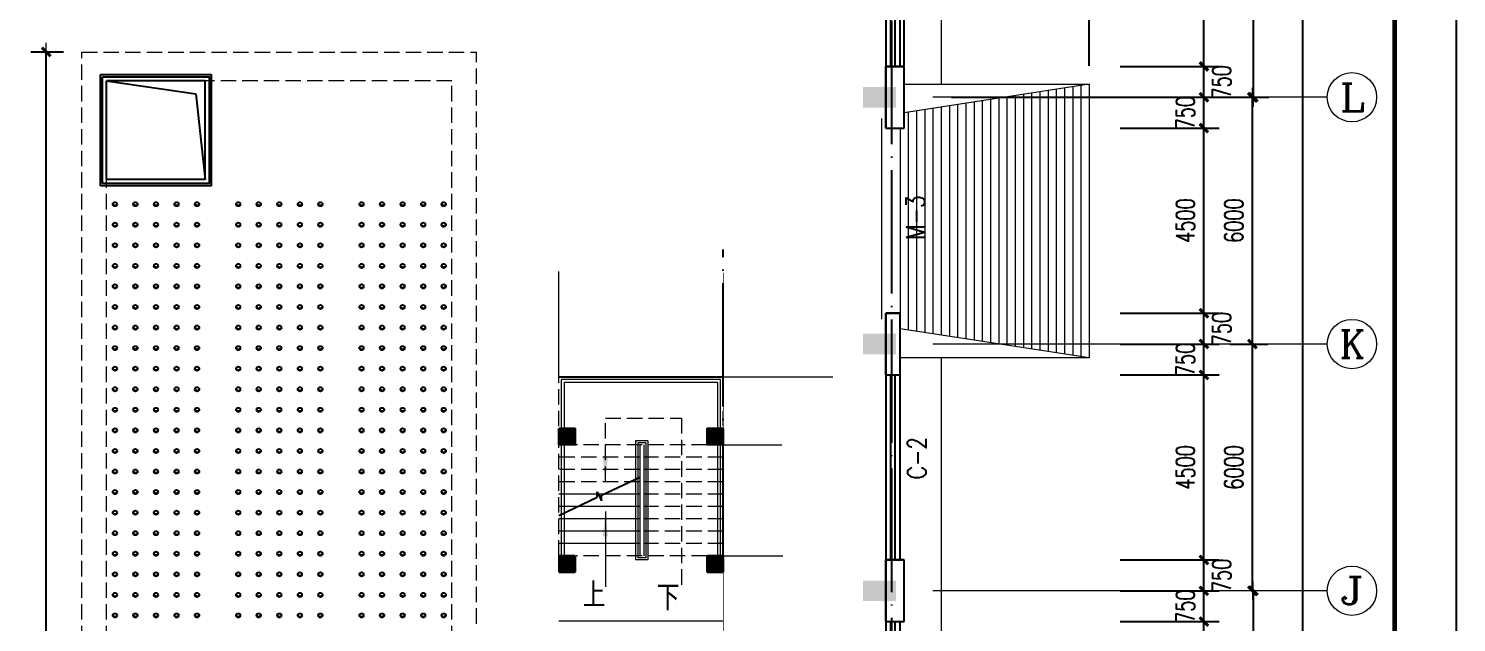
# Model space of a CAD drawing. Extents: x -220435 to 246757, y -381552 to -223577.
# Drawn here: x -117141 to -82407, y -301170 to -286730 of the extents above; entities that cross this region are included whole.
import ezdxf
from ezdxf.enums import TextEntityAlignment as Align

# ---------------------------------------------------------------- set-up
doc = ezdxf.new("R2010")
doc.units = 0
doc.header["$LTSCALE"] = 1500
doc.header["$MEASUREMENT"] = 0
for name, pattern in [('3', [10, 3, -2, 3, -2]), ('DASH', [0.35, 0.25, -0.1]), ('DOTE', [2.42, 2, -0.2, 0.02, -0.2])]:
    doc.linetypes.add(name, pattern=pattern)
doc.layers.get('0').update_dxf_attribs({"linetype": 'CONTINUOUS'})
doc.layers.get('DEFPOINTS').update_dxf_attribs({"linetype": 'CONTINUOUS'})
for name, color, linetype in [('AXIS', 7, 'CONTINUOUS'), ('AXIS_TEXT', 7, 'CONTINUOUS'), ('COLUMN', 7, 'CONTINUOUS'), ('DOTE', 7, 'DOTE'), ('JELIBTLTC', 7, 'CONTINUOUS'), ('PUB_WALL', 7, 'CONTINUOUS'), ('STAIR', 7, 'CONTINUOUS'), ('WALL', 7, 'CONTINUOUS'), ('尺寸层', 7, 'CONTINUOUS'), ('梁__虚线', 7, '3'), ('细线层', 7, 'CONTINUOUS')]:
    doc.layers.add(name, color=color, linetype=linetype)
doc.layers.add('PUB_DIM', color=7, linetype='CONTINUOUS', lineweight=0)
doc.layers.add('WINDOW', color=7, linetype='CONTINUOUS', lineweight=0)
doc.styles.add('COMPLEX', font='COMPLEX')
doc.styles.add('DIM_FONT', font='TXT.shx', dxfattribs={"width": 0.7})
doc.styles.add('JELIBTLZX1', font='arial.ttf', dxfattribs={"width": 0.65})
doc.styles.add('SIMPLEX', font='SIMPLEX.SHX')
doc.dimstyles.new('DIMA150', dxfattribs={"dimscale": 1.5, "dimtxt": 300, "dimasz": 1, "dimexe": 250, "dimexo": 300, "dimgap": 150, "dimtad": 1, "dimdec": 0, "dimzin": 0, "dimdsep": 46, "dimtxsty": 'DIM_FONT', "dimblk": '_DIMX', "dimcen": 0.09, "dimse1": 1, "dimclrt": 7, "dimadec": 0, "dimazin": 0, "dimtfac": 1, "dimtdec": 0, "dimtix": 1, "dimtmove": 2, "dimatfit": 3, "dimldrblk": '_DIMX', "dimfxl": 1, "dimtolj": 1, "dimtzin": 0, "dimarcsym": 0})
doc.dimstyles.new('DIMN150', dxfattribs={"dimscale": 1.5, "dimtxt": 300, "dimasz": 1, "dimexe": 250, "dimexo": 300, "dimgap": 150, "dimtad": 1, "dimdec": 0, "dimzin": 0, "dimdsep": 46, "dimtxsty": 'DIM_FONT', "dimblk": '_DIMX', "dimcen": 0.09, "dimclrt": 7, "dimadec": 0, "dimazin": 0, "dimtfac": 1, "dimtdec": 0, "dimtix": 1, "dimtmove": 2, "dimatfit": 3, "dimldrblk": '_DIMX', "dimfxl": 1, "dimtolj": 1, "dimtzin": 0, "dimarcsym": 0})

# ---------------------------------------------------------------- blocks, each defined once
blk = doc.blocks.new('_DIMX')
blk.add_line((-150, 0), (150, 0))
at = {"const_width": 50}
blk.add_lwpolyline([(-70, -70), (70, 70)], dxfattribs=at)
blk = doc.blocks.new('*D41')
at = {"layer": 'DEFPOINTS', "color": 0, "lineweight": 20}
for p in [(-116710, -287300), (-115841, -287300), (-115841, -319800)]:
    blk.add_point(p, dxfattribs=at)
at = {"layer": 'PUB_DIM', "color": 0, "lineweight": -2}
for p, q in [((-116291, -287300), (-117085, -287300)), ((-116710, -319799), (-116710, -287302)), ((-116291, -319800), (-117085, -319800))]:
    blk.add_line(p, q, dxfattribs=at)
at = {"layer": 'PUB_DIM', "color": 0, "lineweight": -2, "xscale": 1.5, "yscale": 1.5, "zscale": 1.5}
for p, rotation in [((-116710, -287300), 90), ((-116710, -319800), 270)]:
    blk.add_blockref('_DIMX', p, dxfattribs=dict(at, rotation=rotation))
at = {"layer": 'PUB_DIM', "color": 7, "insert": (-117160, -303550), "char_height": 450, "attachment_point": 5, "rotation": 90, "style": 'DIM_FONT'}
blk.add_mtext('\\A1;32500', dxfattribs=at)
blk = doc.blocks.new('_FZH')
blk.add_solid([(-0.5, -0.5), (0.5, -0.5), (-0.5, 0.5), (0.5, 0.5)])
blk = doc.blocks.new('*D215')
at = {"layer": 'DEFPOINTS', "color": 0, "lineweight": 20}
for p in [(-95141, -300400), (-95141, -306400), (-87348, -306400)]:
    blk.add_point(p, dxfattribs=at)
at = {"layer": 'PUB_DIM', "color": 0, "lineweight": -2}
for p, q in [((-87348, -300402), (-87348, -306399)), ((-94691, -306400), (-86973, -306400))]:
    blk.add_line(p, q, dxfattribs=at)
at = {"layer": 'PUB_DIM', "color": 0, "lineweight": -2, "xscale": 1.5, "yscale": 1.5, "zscale": 1.5}
for p, rotation in [((-87348, -300400), 90), ((-87348, -306400), 270)]:
    blk.add_blockref('_DIMX', p, dxfattribs=dict(at, rotation=rotation))
at = {"layer": 'PUB_DIM', "color": 7, "insert": (-87798, -303400), "char_height": 450, "attachment_point": 5, "rotation": 90, "style": 'DIM_FONT'}
blk.add_mtext('\\A1;6000', dxfattribs=at)
blk = doc.blocks.new('*D217')
at = {"layer": 'DEFPOINTS', "color": 0, "lineweight": 20}
for p in [(-95141, -264400), (-95141, -342990), (-86148, -342990)]:
    blk.add_point(p, dxfattribs=at)
at = {"layer": 'PUB_DIM', "color": 0, "lineweight": -2}
for p, q in [((-86148, -264402), (-86148, -342989)), ((-94691, -342990), (-85773, -342990))]:
    blk.add_line(p, q, dxfattribs=at)
at = {"layer": 'PUB_DIM', "color": 0, "lineweight": -2, "xscale": 1.5, "yscale": 1.5, "zscale": 1.5}
for p, rotation in [((-86148, -264400), 90), ((-86148, -342990), 270)]:
    blk.add_blockref('_DIMX', p, dxfattribs=dict(at, rotation=rotation))
at = {"layer": 'PUB_DIM', "color": 7, "insert": (-86598, -303695), "char_height": 450, "attachment_point": 5, "rotation": 90, "style": 'DIM_FONT'}
blk.add_mtext('\\A1;78590', dxfattribs=at)
blk = doc.blocks.new('*D256')
at = {"layer": 'DEFPOINTS', "color": 0, "lineweight": 20}
for p in [(-91034, -287650), (-88550, -287650), (-91034, -288400)]:
    blk.add_point(p, dxfattribs=at)
at = {"layer": 'PUB_DIM', "color": 0, "lineweight": -2}
for p, q in [((-90584, -287650), (-88175, -287650)), ((-88550, -288399), (-88550, -287652))]:
    blk.add_line(p, q, dxfattribs=at)
at = {"layer": 'PUB_DIM', "color": 0, "lineweight": -2, "xscale": 1.5, "yscale": 1.5, "zscale": 1.5}
for p, rotation in [((-88550, -287650), 90), ((-88550, -288400), 270)]:
    blk.add_blockref('_DIMX', p, dxfattribs=dict(at, rotation=rotation))
at = {"layer": 'PUB_DIM', "color": 7, "insert": (-88118, -288025), "char_height": 450, "attachment_point": 5, "rotation": 90, "style": 'DIM_FONT'}
blk.add_mtext('\\A1;750', dxfattribs=at)
blk = doc.blocks.new('_AXISO')
blk.add_circle((0, 0), 0.5)
at = {"layer": 'AXIS_TEXT', "style": 'COMPLEX', "width": 1.041667}
blk.add_attdef('A', text='', height=0.56, dxfattribs=at).set_placement((-0.25, -0.28), (0.25, -0.28), align=Align.FIT)
blk = doc.blocks.new('*D257')
at = {"layer": 'DEFPOINTS', "color": 0, "lineweight": 20}
for p in [(-95141, -282400), (-95141, -288400), (-87348, -288400)]:
    blk.add_point(p, dxfattribs=at)
at = {"layer": 'PUB_DIM', "color": 0, "lineweight": -2}
for p, q in [((-87348, -282402), (-87348, -288399)), ((-94691, -288400), (-86973, -288400))]:
    blk.add_line(p, q, dxfattribs=at)
at = {"layer": 'PUB_DIM', "color": 0, "lineweight": -2, "xscale": 1.5, "yscale": 1.5, "zscale": 1.5}
for p, rotation in [((-87348, -282400), 90), ((-87348, -288400), 270)]:
    blk.add_blockref('_DIMX', p, dxfattribs=dict(at, rotation=rotation))
at = {"layer": 'PUB_DIM', "color": 7, "insert": (-87798, -285400), "char_height": 450, "attachment_point": 5, "rotation": 90, "style": 'DIM_FONT'}
blk.add_mtext('\\A1;6000', dxfattribs=at)
blk = doc.blocks.new('_ARROW')
blk.add_solid([(0, 0), (-1, 0.1), (-1, -0.1)])
blk = doc.blocks.new('*D258')
at = {"layer": 'DEFPOINTS', "color": 0, "lineweight": 20}
for p in [(-91034, -295150), (-88550, -295150), (-91034, -299650)]:
    blk.add_point(p, dxfattribs=at)
at = {"layer": 'PUB_DIM', "color": 0, "lineweight": -2}
for p, q in [((-90584, -295150), (-88175, -295150)), ((-88550, -299649), (-88550, -295152))]:
    blk.add_line(p, q, dxfattribs=at)
at = {"layer": 'PUB_DIM', "color": 0, "lineweight": -2, "xscale": 1.5, "yscale": 1.5, "zscale": 1.5}
for p, rotation in [((-88550, -295150), 90), ((-88550, -299650), 270)]:
    blk.add_blockref('_DIMX', p, dxfattribs=dict(at, rotation=rotation))
at = {"layer": 'PUB_DIM', "color": 7, "insert": (-89000, -297400), "char_height": 450, "attachment_point": 5, "rotation": 90, "style": 'DIM_FONT'}
blk.add_mtext('\\A1;4500', dxfattribs=at)
blk = doc.blocks.new('*D259')
at = {"layer": 'DEFPOINTS', "color": 0, "lineweight": 20}
for p in [(-88371, -294400), (-87371, -294400), (-88371, -300400)]:
    blk.add_point(p, dxfattribs=at)
at = {"layer": 'PUB_DIM', "color": 0, "lineweight": -2}
for p, q in [((-87921, -294400), (-86996, -294400)), ((-87371, -300399), (-87371, -294402))]:
    blk.add_line(p, q, dxfattribs=at)
at = {"layer": 'PUB_DIM', "color": 0, "lineweight": -2, "xscale": 1.5, "yscale": 1.5, "zscale": 1.5}
for p, rotation in [((-87371, -294400), 90), ((-87371, -300400), 270)]:
    blk.add_blockref('_DIMX', p, dxfattribs=dict(at, rotation=rotation))
at = {"layer": 'PUB_DIM', "color": 7, "insert": (-87821, -297400), "char_height": 450, "attachment_point": 5, "rotation": 90, "style": 'DIM_FONT'}
blk.add_mtext('\\A1;6000', dxfattribs=at)
blk = doc.blocks.new('*D260')
at = {"layer": 'DEFPOINTS', "color": 0, "lineweight": 20}
for p in [(-91034, -299650), (-88550, -299650), (-91034, -300400)]:
    blk.add_point(p, dxfattribs=at)
at = {"layer": 'PUB_DIM', "color": 0, "lineweight": -2}
for p, q in [((-90584, -299650), (-88175, -299650)), ((-88550, -300399), (-88550, -299652))]:
    blk.add_line(p, q, dxfattribs=at)
at = {"layer": 'PUB_DIM', "color": 0, "lineweight": -2, "xscale": 1.5, "yscale": 1.5, "zscale": 1.5}
for p, rotation in [((-88550, -299650), 90), ((-88550, -300400), 270)]:
    blk.add_blockref('_DIMX', p, dxfattribs=dict(at, rotation=rotation))
at = {"layer": 'PUB_DIM', "color": 7, "insert": (-88118, -300025), "char_height": 450, "attachment_point": 5, "rotation": 90, "style": 'DIM_FONT'}
blk.add_mtext('\\A1;750', dxfattribs=at)
blk = doc.blocks.new('*D261')
at = {"layer": 'DEFPOINTS', "color": 0, "lineweight": 20}
for p in [(-91034, -300400), (-88550, -300400), (-91034, -301150)]:
    blk.add_point(p, dxfattribs=at)
at = {"layer": 'PUB_DIM', "color": 0, "lineweight": -2}
for p, q in [((-90584, -300400), (-88175, -300400)), ((-88550, -300399), (-88550, -300397)), ((-88550, -301150), (-88550, -300400)), ((-88550, -301152), (-88550, -301153))]:
    blk.add_line(p, q, dxfattribs=at)
at = {"layer": 'PUB_DIM', "color": 0, "lineweight": -2, "xscale": 1.5, "yscale": 1.5, "zscale": 1.5}
for p, rotation in [((-88550, -300400), 270), ((-88550, -301150), 90)]:
    blk.add_blockref('_DIMX', p, dxfattribs=dict(at, rotation=rotation))
at = {"layer": 'PUB_DIM', "color": 7, "insert": (-89000, -300775), "char_height": 450, "attachment_point": 5, "rotation": 90, "style": 'DIM_FONT'}
blk.add_mtext('\\A1;750', dxfattribs=at)
blk = doc.blocks.new('*D262')
at = {"layer": 'DEFPOINTS', "color": 0, "lineweight": 20}
for p in [(-91034, -301150), (-88550, -301150), (-91034, -305650)]:
    blk.add_point(p, dxfattribs=at)
at = {"layer": 'PUB_DIM', "color": 0, "lineweight": -2}
for p, q in [((-90584, -301150), (-88175, -301150)), ((-88550, -305649), (-88550, -301152))]:
    blk.add_line(p, q, dxfattribs=at)
at = {"layer": 'PUB_DIM', "color": 0, "lineweight": -2, "xscale": 1.5, "yscale": 1.5, "zscale": 1.5}
for p, rotation in [((-88550, -301150), 90), ((-88550, -305650), 270)]:
    blk.add_blockref('_DIMX', p, dxfattribs=dict(at, rotation=rotation))
at = {"layer": 'PUB_DIM', "color": 7, "insert": (-89000, -303400), "char_height": 450, "attachment_point": 5, "rotation": 90, "style": 'DIM_FONT'}
blk.add_mtext('\\A1;4500', dxfattribs=at)
blk = doc.blocks.new('*D263')
at = {"layer": 'DEFPOINTS', "color": 0, "lineweight": 20}
for p in [(-91034, -288400), (-88550, -288400), (-91034, -289150)]:
    blk.add_point(p, dxfattribs=at)
at = {"layer": 'PUB_DIM', "color": 0, "lineweight": -2}
for p, q in [((-90584, -288400), (-88175, -288400)), ((-88550, -288399), (-88550, -288397)), ((-88550, -289150), (-88550, -288400)), ((-88550, -289152), (-88550, -289153))]:
    blk.add_line(p, q, dxfattribs=at)
at = {"layer": 'PUB_DIM', "color": 0, "lineweight": -2, "xscale": 1.5, "yscale": 1.5, "zscale": 1.5}
for p, rotation in [((-88550, -288400), 270), ((-88550, -289150), 90)]:
    blk.add_blockref('_DIMX', p, dxfattribs=dict(at, rotation=rotation))
at = {"layer": 'PUB_DIM', "color": 7, "insert": (-89000, -288775), "char_height": 450, "attachment_point": 5, "rotation": 90, "style": 'DIM_FONT'}
blk.add_mtext('\\A1;750', dxfattribs=at)
blk = doc.blocks.new('*D264')
at = {"layer": 'DEFPOINTS', "color": 0, "lineweight": 20}
for p in [(-91034, -289150), (-88550, -289150), (-91034, -293650)]:
    blk.add_point(p, dxfattribs=at)
at = {"layer": 'PUB_DIM', "color": 0, "lineweight": -2}
for p, q in [((-90584, -289150), (-88175, -289150)), ((-88550, -293649), (-88550, -289152))]:
    blk.add_line(p, q, dxfattribs=at)
at = {"layer": 'PUB_DIM', "color": 0, "lineweight": -2, "xscale": 1.5, "yscale": 1.5, "zscale": 1.5}
for p, rotation in [((-88550, -289150), 90), ((-88550, -293650), 270)]:
    blk.add_blockref('_DIMX', p, dxfattribs=dict(at, rotation=rotation))
at = {"layer": 'PUB_DIM', "color": 7, "insert": (-89000, -291400), "char_height": 450, "attachment_point": 5, "rotation": 90, "style": 'DIM_FONT'}
blk.add_mtext('\\A1;4500', dxfattribs=at)
blk = doc.blocks.new('*D265')
at = {"layer": 'DEFPOINTS', "color": 0, "lineweight": 20}
for p in [(-91034, -293650), (-88550, -293650), (-91034, -294400)]:
    blk.add_point(p, dxfattribs=at)
at = {"layer": 'PUB_DIM', "color": 0, "lineweight": -2}
for p, q in [((-90584, -293650), (-88175, -293650)), ((-88550, -294399), (-88550, -293652))]:
    blk.add_line(p, q, dxfattribs=at)
at = {"layer": 'PUB_DIM', "color": 0, "lineweight": -2, "xscale": 1.5, "yscale": 1.5, "zscale": 1.5}
for p, rotation in [((-88550, -293650), 90), ((-88550, -294400), 270)]:
    blk.add_blockref('_DIMX', p, dxfattribs=dict(at, rotation=rotation))
at = {"layer": 'PUB_DIM', "color": 7, "insert": (-88118, -294025), "char_height": 450, "attachment_point": 5, "rotation": 90, "style": 'DIM_FONT'}
blk.add_mtext('\\A1;750', dxfattribs=at)
blk = doc.blocks.new('*D266')
at = {"layer": 'DEFPOINTS', "color": 0, "lineweight": 20}
for p in [(-91034, -294400), (-88550, -294400), (-91034, -295150)]:
    blk.add_point(p, dxfattribs=at)
at = {"layer": 'PUB_DIM', "color": 0, "lineweight": -2}
for p, q in [((-90584, -294400), (-88175, -294400)), ((-88550, -294399), (-88550, -294397)), ((-88550, -295150), (-88550, -294400)), ((-88550, -295152), (-88550, -295153))]:
    blk.add_line(p, q, dxfattribs=at)
at = {"layer": 'PUB_DIM', "color": 0, "lineweight": -2, "xscale": 1.5, "yscale": 1.5, "zscale": 1.5}
for p, rotation in [((-88550, -294400), 270), ((-88550, -295150), 90)]:
    blk.add_blockref('_DIMX', p, dxfattribs=dict(at, rotation=rotation))
at = {"layer": 'PUB_DIM', "color": 7, "insert": (-89000, -294775), "char_height": 450, "attachment_point": 5, "rotation": 90, "style": 'DIM_FONT'}
blk.add_mtext('\\A1;750', dxfattribs=at)
blk = doc.blocks.new('*D267')
at = {"layer": 'DEFPOINTS', "color": 0, "lineweight": 20}
for p in [(-88371, -288400), (-87371, -288400), (-88371, -294400)]:
    blk.add_point(p, dxfattribs=at)
at = {"layer": 'PUB_DIM', "color": 0, "lineweight": -2}
for p, q in [((-87921, -288400), (-86996, -288400)), ((-87371, -294399), (-87371, -288402))]:
    blk.add_line(p, q, dxfattribs=at)
at = {"layer": 'PUB_DIM', "color": 0, "lineweight": -2, "xscale": 1.5, "yscale": 1.5, "zscale": 1.5}
for p, rotation in [((-87371, -288400), 90), ((-87371, -294400), 270)]:
    blk.add_blockref('_DIMX', p, dxfattribs=dict(at, rotation=rotation))
at = {"layer": 'PUB_DIM', "color": 7, "insert": (-87821, -291400), "char_height": 450, "attachment_point": 5, "rotation": 90, "style": 'DIM_FONT'}
blk.add_mtext('\\A1;6000', dxfattribs=at)
blk = doc.blocks.new('*D268')
at = {"layer": 'DEFPOINTS', "color": 0, "lineweight": 20}
for p in [(-91340, -286219), (-95840, -288085), (-91340, -288085)]:
    blk.add_point(p, dxfattribs=at)
at = {"layer": 'PUB_DIM', "color": 0, "lineweight": -2}
for p, q in [((-95840, -287635), (-95840, -285844)), ((-91340, -287635), (-91340, -285844)), ((-95838, -286219), (-91341, -286219))]:
    blk.add_line(p, q, dxfattribs=at)
at = {"layer": 'PUB_DIM', "color": 0, "lineweight": -2, "xscale": 1.5, "yscale": 1.5, "zscale": 1.5, "rotation": 180}
blk.add_blockref('_DIMX', (-95840, -286219), dxfattribs=at)
at = {"layer": 'PUB_DIM', "color": 0, "lineweight": -2, "xscale": 1.5, "yscale": 1.5, "zscale": 1.5}
blk.add_blockref('_DIMX', (-91340, -286219), dxfattribs=at)
at = {"layer": 'PUB_DIM', "color": 7, "insert": (-93590, -285769), "char_height": 450, "attachment_point": 5, "style": 'DIM_FONT'}
blk.add_mtext('\\A1;4500', dxfattribs=at)
blk = doc.blocks.new('*D274')
at = {"layer": 'DEFPOINTS', "color": 0, "lineweight": 20}
for p in [(-91034, -283150), (-88550, -283150), (-91034, -287650)]:
    blk.add_point(p, dxfattribs=at)
at = {"layer": 'PUB_DIM', "color": 0, "lineweight": -2}
for p, q in [((-90584, -283150), (-88175, -283150)), ((-88550, -287649), (-88550, -283152))]:
    blk.add_line(p, q, dxfattribs=at)
at = {"layer": 'PUB_DIM', "color": 0, "lineweight": -2, "xscale": 1.5, "yscale": 1.5, "zscale": 1.5}
for p, rotation in [((-88550, -283150), 90), ((-88550, -287650), 270)]:
    blk.add_blockref('_DIMX', p, dxfattribs=dict(at, rotation=rotation))
at = {"layer": 'PUB_DIM', "color": 7, "insert": (-89000, -285400), "char_height": 450, "attachment_point": 5, "rotation": 90, "style": 'DIM_FONT'}
blk.add_mtext('\\A1;4500', dxfattribs=at)

msp = doc.modelspace()

# ---------------------------------------------------------------- linework, layer by layer
for p, q in [((-96290.7, -283150.4), (-96290.7, -287650.4)), ((-96164, -287650.4), (-96164, -283150.4)), ((-96062.2, -287650.4), (-96062.2, -283150.4)), ((-95940.7, -287650.4), (-95940.7, -283150.4)), ((-96290.7, -295150.4), (-96290.7, -299650.4)), ((-96164, -299650.4), (-96164, -295150.4)), ((-96062.2, -299650.4), (-96062.2, -295150.4)), ((-95940.7, -299650.4), (-95940.7, -295150.4)), ((-96290.7, -301150.4), (-96290.7, -305650.4)), ((-96164, -305650.4), (-96164, -301150.4)), ((-96062.2, -305650.4), (-96062.2, -301150.4)), ((-95940.7, -305650.4), (-95940.7, -301150.4))]:
    msp.add_line(p, q)
at = {"layer": 'AXIS', "color": 250}
msp.add_lwpolyline([(-82407.1, -250394.1), (-169247.2, -250394.1), (-169247.2, -367583.1), (-82407.1, -367583.1)], close=True, dxfattribs=at)
at = {"layer": 'AXIS', "color": 0, "const_width": 120.2}
msp.add_lwpolyline([(-83909.5, -251896.5), (-167744.8, -251896.5), (-167744.8, -366080.7), (-83909.5, -366080.7)], close=True, dxfattribs=at)
at = {"layer": 'DOTE'}
for p, q in [((-96140.7, -343990.4), (-96140.7, -263400.4)), ((-100240.7, -299549.6), (-100240.7, -292099.4))]:
    msp.add_line(p, q, dxfattribs=at)
at = {"layer": 'DOTE', "const_width": 20}
msp.add_lwpolyline([(-100240.7, -324298.4), (-100240.7, -292661.3)], dxfattribs=at)
at = {"layer": 'PUB_DIM'}
for p, q in [((-85548.4, -288400.4), (-95140.7, -288400.4)), ((-95940.7, -289177), (-95940.7, -293651.6)), ((-85548.4, -294400.4), (-95140.7, -294400.4)), ((-85548.4, -300400.4), (-95140.7, -300400.4))]:
    msp.add_line(p, q, dxfattribs=at)
msp.add_lwpolyline([(-103109.7, -298474.6), (-103109.7, -300301.5)], dxfattribs=at)
at = {"layer": 'PUB_WALL'}
for p, q in [((-96290.7, -289150.4), (-96290.7, -287650.4)), ((-96290.7, -287650.4), (-95840.7, -287650.4)), ((-95840.7, -287650.4), (-96290.7, -287650.4)), ((-96290.7, -287650.4), (-96290.7, -289150.4)), ((-95840.7, -289150.4), (-95840.7, -287650.4)), ((-95840.7, -289150.4), (-95840.7, -287650.4)), ((-96290.7, -289150.4), (-95840.7, -289150.4)), ((-96290.7, -289150.4), (-95840.7, -289150.4)), ((-96290.7, -295150.4), (-96290.7, -293650.4)), ((-96290.7, -293650.4), (-95940.7, -293650.4)), ((-96290.7, -293650.4), (-96290.7, -295150.4)), ((-95940.7, -293650.4), (-96290.7, -293650.4)), ((-95940.7, -295150.4), (-95940.7, -293650.4)), ((-95940.7, -295150.4), (-95940.7, -293650.4)), ((-96290.7, -295150.4), (-95940.7, -295150.4)), ((-96290.7, -295150.4), (-95940.7, -295150.4)), ((-96290.7, -301150.4), (-96290.7, -299650.4)), ((-96290.7, -299650.4), (-95840.7, -299650.4)), ((-96290.7, -299650.4), (-96290.7, -301150.4)), ((-95840.7, -299650.4), (-96290.7, -299650.4)), ((-95840.7, -301150.4), (-95840.7, -299650.4)), ((-95840.7, -301150.4), (-95840.7, -299650.4)), ((-96290.7, -301150.4), (-95840.7, -301150.4)), ((-96290.7, -301150.4), (-95840.7, -301150.4))]:
    msp.add_line(p, q, dxfattribs=at)
at = {"layer": 'STAIR'}
for p, q in [((-103202.9, -298075.6), (-102273.4, -297634)), ((-103311.2, -298127.1), (-103308.5, -297992.9)), ((-103308.5, -297992.9), (-103205.5, -298209.7)), ((-104240.7, -298568.7), (-103311.2, -298127.1)), ((-103205.5, -298209.7), (-103202.9, -298075.6))]:
    msp.add_line(p, q, dxfattribs=at)
at = {"layer": 'WALL'}
for p, q in [((-96290.7, -289150.4), (-96290.7, -287650.4)), ((-96290.7, -287650.4), (-95840.7, -287650.4)), ((-95840.7, -289150.4), (-95840.7, -287650.4)), ((-96290.7, -289150.4), (-95840.7, -289150.4)), ((-96290.7, -295150.4), (-96290.7, -293650.4)), ((-96290.7, -293650.4), (-95940.7, -293650.4)), ((-95940.7, -295150.4), (-95940.7, -293650.4)), ((-96290.7, -295150.4), (-95940.7, -295150.4)), ((-96290.7, -301150.4), (-96290.7, -299650.4)), ((-96290.7, -299650.4), (-95840.7, -299650.4)), ((-95840.7, -301150.4), (-95840.7, -299650.4)), ((-96290.7, -301150.4), (-95840.7, -301150.4))]:
    msp.add_line(p, q, dxfattribs=at)
at = {"layer": 'WINDOW'}
for p, q in [((-94940.7, -263130.4), (-94940.7, -288085)), ((-91340, -288085), (-95840, -288775.1)), ((-95840, -288085), (-91340, -288085)), ((-92540, -288269), (-92540, -294554)), ((-92340, -288238.3), (-92340, -294584.7)), ((-92140, -288207.7), (-92140, -294615.4)), ((-91940, -288177), (-91940, -294646.1)), ((-91740, -288146.3), (-91740, -294676.7)), ((-91540, -288085), (-91540, -294707.4)), ((-91340, -288085), (-91340, -294738.1)), ((-94740, -288606.4), (-94740, -294216.6)), ((-94540, -288575.7), (-94540, -294247.3)), ((-94340, -288545.1), (-94340, -294278)), ((-94140, -288514.4), (-94140, -294308.6)), ((-93940, -288483.7), (-93940, -294339.3)), ((-93740, -288453), (-93740, -294370)), ((-93540, -288422.4), (-93540, -294400.7)), ((-93340, -288391.7), (-93340, -294431.3)), ((-93140, -288361), (-93140, -294462)), ((-92940, -288330.4), (-92940, -294492.7)), ((-92740, -288299.7), (-92740, -294523.4)), ((-96392.7, -288912.9), (-96392.7, -293799.3)), ((-95740, -288759.8), (-95740, -294063.3)), ((-95540, -288729.1), (-95540, -294093.9)), ((-95340, -288698.4), (-95340, -294124.6)), ((-95140, -288667.8), (-95140, -294155.3)), ((-94940, -288637.1), (-94940, -294185.9)), ((-104240.7, -295200.4), (-104240.7, -292633.4)), ((-91340, -294738.1), (-95940.7, -294032.5)), ((-91340, -294738.1), (-95940.7, -294738.1)), ((-94940.7, -294738.1), (-94940.7, -324440.4)), ((-100240.7, -295200.4), (-97573.2, -295200.4)), ((-100305.7, -295265.4), (-104175.7, -295265.4)), ((-104175.7, -296450), (-104175.7, -295265.4)), ((-100375.7, -295335.4), (-104105.7, -295335.4)), ((-104105.7, -296450), (-104105.7, -295335.4)), ((-100375.7, -299550), (-100375.7, -295335.4)), ((-100305.7, -299550), (-100305.7, -295265.4)), ((-100305.7, -295335.4), (-100305.7, -295265.4)), ((-104175.7, -299550), (-104175.7, -296850)), ((-104105.7, -299550), (-104105.7, -296850)), ((-102373.4, -296750.8), (-102373.4, -299650.8)), ((-102073.4, -296750.8), (-102373.4, -296750.8)), ((-102323.4, -296800.8), (-102323.4, -299600.8)), ((-102123.4, -296800.8), (-102323.4, -296800.8)), ((-102273.4, -296850.8), (-102273.4, -299550.8)), ((-102173.4, -296850.8), (-102173.4, -299550.8)), ((-102123.4, -296800.8), (-102123.4, -299600.8)), ((-102073.4, -296750.8), (-102073.4, -299650.8)), ((-100640.7, -296850), (-98814.3, -296850)), ((-102273.4, -298050.8), (-104240.7, -298050.8)), ((-102273.4, -298350.8), (-104240.7, -298350.8)), ((-102273.4, -298650.8), (-104240.7, -298650.8)), ((-102273.4, -298950.8), (-104240.7, -298950.8)), ((-102273.4, -299250.8), (-104240.7, -299250.8)), ((-102073.4, -299650.8), (-102373.4, -299650.8)), ((-102123.4, -299600.8), (-102323.4, -299600.8)), ((-100640.7, -299550), (-98790.6, -299550)), ((-100240.7, -301139), (-104240.7, -301139))]:
    msp.add_line(p, q, dxfattribs=at)
at = {"layer": 'WINDOW', "linetype": 'DASH'}
for p, q in [((-115840.7, -315800.4), (-115840.7, -287300.4)), ((-115840.7, -287300.4), (-106240.7, -287300.4)), ((-106240.7, -301200.4), (-106240.7, -287300.4)), ((-115240.7, -315800.4), (-115240.7, -288000.4)), ((-106840.7, -288000.4), (-115240.7, -288000.4)), ((-106840.7, -315800.4), (-106840.7, -288000.4)), ((-104240.7, -299546.9), (-104240.7, -295200.4)), ((-100240.7, -299549.6), (-100240.7, -295200.4)), ((-100640.7, -296850.8), (-103840.7, -296850.8)), ((-102273.4, -297150.8), (-104240.7, -297150.8)), ((-100240.7, -297150.8), (-102173.4, -297150.8)), ((-102273.4, -297450.8), (-104240.7, -297450.8)), ((-100240.7, -297450.8), (-102173.4, -297450.8)), ((-102273.4, -297750.8), (-104240.7, -297750.8)), ((-100240.7, -297750.8), (-102173.4, -297750.8)), ((-100240.7, -298050.8), (-102173.4, -298050.8)), ((-100240.7, -298350.8), (-102173.4, -298350.8)), ((-100240.7, -298650.8), (-102173.4, -298650.8)), ((-100240.7, -298950.8), (-102173.4, -298950.8)), ((-100240.7, -299250.8), (-102173.4, -299250.8)), ((-100640.7, -299550.8), (-103823.4, -299550.8))]:
    msp.add_line(p, q, dxfattribs=at)
msp.add_lwpolyline([(-103109.7, -297750.8), (-103109.7, -296202.2), (-101255.1, -296202.2), (-101255.1, -300301.5)], dxfattribs=at)
at = {"layer": 'WINDOW', "const_width": 50}
for points in [[(-104243.7, -296850), (-104243.7, -296450)], [(-104240.7, -296450), (-103840.7, -296450)], [(-103840.7, -296850), (-103840.7, -296450)], [(-100640.7, -296850), (-100640.7, -296450)], [(-100640.7, -296850), (-100640.7, -296450)], [(-100640.7, -296450), (-100240.7, -296450)], [(-100240.7, -296450), (-100240.7, -296850)], [(-103823.4, -296850), (-104240.7, -296850)], [(-100240.7, -296850), (-100640.7, -296850)], [(-104240.7, -299950), (-104240.7, -299550)], [(-104240.7, -299550), (-103840.7, -299550)], [(-103840.7, -299950), (-103840.7, -299550)], [(-103840.7, -299550), (-103840.7, -299950)], [(-100640.7, -299950), (-100640.7, -299550)], [(-100640.7, -299550), (-100240.7, -299550)], [(-100640.7, -299950), (-100640.7, -299550)], [(-100240.7, -299550), (-100240.7, -299950)], [(-103840.7, -299950), (-104240.7, -299950)], [(-100240.7, -299950), (-100640.7, -299950)]]:
    msp.add_lwpolyline(points, dxfattribs=at)
at = {"layer": '尺寸层', "ltscale": 15}
for p, q in [((-115390.7, -290550.4), (-115390.7, -287850.4)), ((-115340.7, -290500.4), (-115340.7, -287900.4)), ((-112740.7, -290500.4), (-112740.7, -287900.4)), ((-112690.7, -290550.4), (-112690.7, -287850.4)), ((-115240.7, -288000.4), (-113071, -288315.5)), ((-115240.7, -290400.4), (-115240.7, -288000.4)), ((-112840.7, -288000.4), (-115240.7, -288000.4)), ((-112840.7, -290400.4), (-112840.7, -288000.4)), ((-113071, -288315.5), (-112840.7, -290400.4)), ((-112690.7, -290550.4), (-115390.7, -290550.4)), ((-112740.7, -290500.4), (-115340.7, -290500.4)), ((-112840.7, -290400.4), (-115240.7, -290400.4))]:
    msp.add_line(p, q, dxfattribs=at)
for centre in [(-115040.7, -291000.4), (-114540.7, -291000.4), (-114040.7, -291000.4), (-113540.7, -291000.4), (-113040.7, -291000.4), (-112040.7, -291000.4), (-112040.7, -291000.4), (-111540.7, -291000.4), (-111040.7, -291000.4), (-110540.7, -291000.4), (-110040.7, -291000.4), (-109040.7, -291000.4), (-108540.7, -291000.4), (-108040.7, -291000.4), (-107540.7, -291000.4), (-107040.7, -291000.4), (-115040.7, -291500.4), (-114540.7, -291500.4), (-114040.7, -291500.4), (-113540.7, -291500.4), (-113040.7, -291500.4), (-112040.7, -291500.4), (-112040.7, -291500.4), (-111540.7, -291500.4), (-111040.7, -291500.4), (-110540.7, -291500.4), (-110040.7, -291500.4), (-109040.7, -291500.4), (-108540.7, -291500.4), (-108040.7, -291500.4), (-107540.7, -291500.4), (-107040.7, -291500.4), (-115040.7, -292000.4), (-114540.7, -292000.4), (-114040.7, -292000.4), (-113540.7, -292000.4), (-113040.7, -292000.4), (-112040.7, -292000.4), (-112040.7, -292000.4), (-111540.7, -292000.4), (-111040.7, -292000.4), (-110540.7, -292000.4), (-110040.7, -292000.4), (-109040.7, -292000.4), (-108540.7, -292000.4), (-108040.7, -292000.4), (-107540.7, -292000.4), (-107040.7, -292000.4), (-115040.7, -292500.4), (-114540.7, -292500.4), (-114040.7, -292500.4), (-113540.7, -292500.4), (-113040.7, -292500.4), (-112040.7, -292500.4), (-112040.7, -292500.4), (-111540.7, -292500.4), (-111040.7, -292500.4), (-110540.7, -292500.4), (-110040.7, -292500.4), (-109040.7, -292500.4), (-108540.7, -292500.4), (-108040.7, -292500.4), (-107540.7, -292500.4), (-107040.7, -292500.4), (-115040.7, -293000.4), (-114540.7, -293000.4), (-114040.7, -293000.4), (-113540.7, -293000.4), (-113040.7, -293000.4), (-112040.7, -293000.4), (-112040.7, -293000.4), (-111540.7, -293000.4), (-111040.7, -293000.4), (-110540.7, -293000.4), (-110040.7, -293000.4), (-109040.7, -293000.4), (-108540.7, -293000.4), (-108040.7, -293000.4), (-107540.7, -293000.4), (-107040.7, -293000.4), (-115040.7, -293500.4), (-114540.7, -293500.4), (-114040.7, -293500.4), (-113540.7, -293500.4), (-113040.7, -293500.4), (-112040.7, -293500.4), (-112040.7, -293500.4), (-111540.7, -293500.4), (-111040.7, -293500.4), (-110540.7, -293500.4), (-110040.7, -293500.4), (-109040.7, -293500.4), (-108540.7, -293500.4), (-108040.7, -293500.4), (-107540.7, -293500.4), (-107040.7, -293500.4), (-115040.7, -294000.4), (-114540.7, -294000.4), (-114040.7, -294000.4), (-113540.7, -294000.4), (-113040.7, -294000.4), (-112040.7, -294000.4), (-112040.7, -294000.4), (-111540.7, -294000.4), (-111040.7, -294000.4), (-110540.7, -294000.4), (-110040.7, -294000.4), (-109040.7, -294000.4), (-108540.7, -294000.4), (-108040.7, -294000.4), (-107540.7, -294000.4), (-107040.7, -294000.4), (-115040.7, -294500.4), (-114540.7, -294500.4), (-114040.7, -294500.4), (-113540.7, -294500.4), (-113040.7, -294500.4), (-112040.7, -294500.4), (-112040.7, -294500.4), (-111540.7, -294500.4), (-111040.7, -294500.4), (-110540.7, -294500.4), (-110040.7, -294500.4), (-109040.7, -294500.4), (-108540.7, -294500.4), (-108040.7, -294500.4), (-107540.7, -294500.4), (-107040.7, -294500.4), (-115040.7, -295000.4), (-114540.7, -295000.4), (-114040.7, -295000.4), (-113540.7, -295000.4), (-113040.7, -295000.4), (-112040.7, -295000.4), (-112040.7, -295000.4), (-111540.7, -295000.4), (-111040.7, -295000.4), (-110540.7, -295000.4), (-110040.7, -295000.4), (-109040.7, -295000.4), (-108540.7, -295000.4), (-108040.7, -295000.4), (-107540.7, -295000.4), (-107040.7, -295000.4), (-115040.7, -295500.4), (-114540.7, -295500.4), (-114040.7, -295500.4), (-113540.7, -295500.4), (-113040.7, -295500.4), (-112040.7, -295500.4), (-112040.7, -295500.4), (-111540.7, -295500.4), (-111040.7, -295500.4), (-110540.7, -295500.4), (-110040.7, -295500.4), (-109040.7, -295500.4), (-108540.7, -295500.4), (-108040.7, -295500.4), (-107540.7, -295500.4), (-107040.7, -295500.4), (-115040.7, -296000.4), (-114540.7, -296000.4), (-114040.7, -296000.4), (-113540.7, -296000.4), (-113040.7, -296000.4), (-112040.7, -296000.4), (-112040.7, -296000.4), (-111540.7, -296000.4), (-111040.7, -296000.4), (-110540.7, -296000.4), (-110040.7, -296000.4), (-109040.7, -296000.4), (-108540.7, -296000.4), (-108040.7, -296000.4), (-107540.7, -296000.4), (-107040.7, -296000.4), (-115040.7, -296500.4), (-114540.7, -296500.4), (-114040.7, -296500.4), (-113540.7, -296500.4), (-113040.7, -296500.4), (-112040.7, -296500.4), (-112040.7, -296500.4), (-111540.7, -296500.4), (-111040.7, -296500.4), (-110540.7, -296500.4), (-110040.7, -296500.4), (-109040.7, -296500.4), (-108540.7, -296500.4), (-108040.7, -296500.4), (-107540.7, -296500.4), (-107040.7, -296500.4), (-115040.7, -297000.4), (-114540.7, -297000.4), (-114040.7, -297000.4), (-113540.7, -297000.4), (-113040.7, -297000.4), (-112040.7, -297000.4), (-112040.7, -297000.4), (-111540.7, -297000.4), (-111040.7, -297000.4), (-110540.7, -297000.4), (-110040.7, -297000.4), (-109040.7, -297000.4), (-108540.7, -297000.4), (-108040.7, -297000.4), (-107540.7, -297000.4), (-107040.7, -297000.4), (-115040.7, -297500.4), (-114540.7, -297500.4), (-114040.7, -297500.4), (-113540.7, -297500.4), (-113040.7, -297500.4), (-112040.7, -297500.4), (-112040.7, -297500.4), (-111540.7, -297500.4), (-111040.7, -297500.4), (-110540.7, -297500.4), (-110040.7, -297500.4), (-109040.7, -297500.4), (-108540.7, -297500.4), (-108040.7, -297500.4), (-107540.7, -297500.4), (-107040.7, -297500.4), (-115040.7, -298000.4), (-114540.7, -298000.4), (-114040.7, -298000.4), (-113540.7, -298000.4), (-113040.7, -298000.4), (-112040.7, -298000.4), (-112040.7, -298000.4), (-111540.7, -298000.4), (-111040.7, -298000.4), (-110540.7, -298000.4), (-110040.7, -298000.4), (-109040.7, -298000.4), (-108540.7, -298000.4), (-108040.7, -298000.4), (-107540.7, -298000.4), (-107040.7, -298000.4), (-115040.7, -298500.4), (-114540.7, -298500.4), (-114040.7, -298500.4), (-113540.7, -298500.4), (-113040.7, -298500.4), (-112040.7, -298500.4), (-112040.7, -298500.4), (-111540.7, -298500.4), (-111040.7, -298500.4), (-110540.7, -298500.4), (-110040.7, -298500.4), (-109040.7, -298500.4), (-108540.7, -298500.4), (-108040.7, -298500.4), (-107540.7, -298500.4), (-107040.7, -298500.4), (-115040.7, -299000.4), (-114540.7, -299000.4), (-114040.7, -299000.4), (-113540.7, -299000.4), (-113040.7, -299000.4), (-112040.7, -299000.4), (-112040.7, -299000.4), (-111540.7, -299000.4), (-111040.7, -299000.4), (-110540.7, -299000.4), (-110040.7, -299000.4), (-109040.7, -299000.4), (-108540.7, -299000.4), (-108040.7, -299000.4), (-107540.7, -299000.4), (-107040.7, -299000.4), (-115040.7, -299500.4), (-114540.7, -299500.4), (-114040.7, -299500.4), (-113540.7, -299500.4), (-113040.7, -299500.4), (-112040.7, -299500.4), (-112040.7, -299500.4), (-111540.7, -299500.4), (-111040.7, -299500.4), (-110540.7, -299500.4), (-110040.7, -299500.4), (-109040.7, -299500.4), (-108540.7, -299500.4), (-108040.7, -299500.4), (-107540.7, -299500.4), (-107040.7, -299500.4), (-115040.7, -300000.4), (-114540.7, -300000.4), (-114040.7, -300000.4), (-113540.7, -300000.4), (-113040.7, -300000.4), (-112040.7, -300000.4), (-112040.7, -300000.4), (-111540.7, -300000.4), (-111040.7, -300000.4), (-110540.7, -300000.4), (-110040.7, -300000.4), (-109040.7, -300000.4), (-108540.7, -300000.4), (-108040.7, -300000.4), (-107540.7, -300000.4), (-107040.7, -300000.4), (-115040.7, -300500.4), (-114540.7, -300500.4), (-114040.7, -300500.4), (-113540.7, -300500.4), (-113040.7, -300500.4), (-112040.7, -300500.4), (-112040.7, -300500.4), (-111540.7, -300500.4), (-111040.7, -300500.4), (-110540.7, -300500.4), (-110040.7, -300500.4), (-109040.7, -300500.4), (-108540.7, -300500.4), (-108040.7, -300500.4), (-107540.7, -300500.4), (-107040.7, -300500.4), (-115040.7, -301000.4), (-114540.7, -301000.4), (-114040.7, -301000.4), (-113540.7, -301000.4), (-113040.7, -301000.4), (-112040.7, -301000.4), (-112040.7, -301000.4), (-111540.7, -301000.4), (-111040.7, -301000.4), (-110540.7, -301000.4), (-110040.7, -301000.4), (-109040.7, -301000.4), (-108540.7, -301000.4), (-108040.7, -301000.4), (-107540.7, -301000.4), (-107040.7, -301000.4)]:
    msp.add_circle(centre, 51.5, dxfattribs=at)
for centre in [(-115039.4, -290970.5), (-114539.4, -290970.5), (-114039.4, -290970.5), (-113539.4, -290970.5), (-113039.4, -290970.5), (-112039.4, -290970.5), (-112039.4, -290970.5), (-111539.4, -290970.5), (-111039.4, -290970.5), (-110539.4, -290970.5), (-110039.4, -290970.5), (-109039.4, -290970.5), (-108539.4, -290970.5), (-108039.4, -290970.5), (-107539.4, -290970.5), (-107039.4, -290970.5), (-115039.4, -291470.5), (-114539.4, -291470.5), (-114039.4, -291470.5), (-113539.4, -291470.5), (-113039.4, -291470.5), (-112039.4, -291470.5), (-112039.4, -291470.5), (-111539.4, -291470.5), (-111039.4, -291470.5), (-110539.4, -291470.5), (-110039.4, -291470.5), (-109039.4, -291470.5), (-108539.4, -291470.5), (-108039.4, -291470.5), (-107539.4, -291470.5), (-107039.4, -291470.5), (-115039.4, -291970.5), (-114539.4, -291970.5), (-114039.4, -291970.5), (-113539.4, -291970.5), (-113039.4, -291970.5), (-112039.4, -291970.5), (-112039.4, -291970.5), (-111539.4, -291970.5), (-111039.4, -291970.5), (-110539.4, -291970.5), (-110039.4, -291970.5), (-109039.4, -291970.5), (-108539.4, -291970.5), (-108039.4, -291970.5), (-107539.4, -291970.5), (-107039.4, -291970.5), (-115039.4, -292470.5), (-114539.4, -292470.5), (-114039.4, -292470.5), (-113539.4, -292470.5), (-113039.4, -292470.5), (-112039.4, -292470.5), (-112039.4, -292470.5), (-111539.4, -292470.5), (-111039.4, -292470.5), (-110539.4, -292470.5), (-110039.4, -292470.5), (-109039.4, -292470.5), (-108539.4, -292470.5), (-108039.4, -292470.5), (-107539.4, -292470.5), (-107039.4, -292470.5), (-115039.4, -292970.5), (-114539.4, -292970.5), (-114039.4, -292970.5), (-113539.4, -292970.5), (-113039.4, -292970.5), (-112039.4, -292970.5), (-112039.4, -292970.5), (-111539.4, -292970.5), (-111039.4, -292970.5), (-110539.4, -292970.5), (-110039.4, -292970.5), (-109039.4, -292970.5), (-108539.4, -292970.5), (-108039.4, -292970.5), (-107539.4, -292970.5), (-107039.4, -292970.5), (-115039.4, -293470.5), (-114539.4, -293470.5), (-114039.4, -293470.5), (-113539.4, -293470.5), (-113039.4, -293470.5), (-112039.4, -293470.5), (-112039.4, -293470.5), (-111539.4, -293470.5), (-111039.4, -293470.5), (-110539.4, -293470.5), (-110039.4, -293470.5), (-109039.4, -293470.5), (-108539.4, -293470.5), (-108039.4, -293470.5), (-107539.4, -293470.5), (-107039.4, -293470.5), (-115039.4, -293970.5), (-114539.4, -293970.5), (-114039.4, -293970.5), (-113539.4, -293970.5), (-113039.4, -293970.5), (-112039.4, -293970.5), (-112039.4, -293970.5), (-111539.4, -293970.5), (-111039.4, -293970.5), (-110539.4, -293970.5), (-110039.4, -293970.5), (-109039.4, -293970.5), (-108539.4, -293970.5), (-108039.4, -293970.5), (-107539.4, -293970.5), (-107039.4, -293970.5), (-115039.4, -294470.5), (-114539.4, -294470.5), (-114039.4, -294470.5), (-113539.4, -294470.5), (-113039.4, -294470.5), (-112039.4, -294470.5), (-112039.4, -294470.5), (-111539.4, -294470.5), (-111039.4, -294470.5), (-110539.4, -294470.5), (-110039.4, -294470.5), (-109039.4, -294470.5), (-108539.4, -294470.5), (-108039.4, -294470.5), (-107539.4, -294470.5), (-107039.4, -294470.5), (-115039.4, -294970.5), (-114539.4, -294970.5), (-114039.4, -294970.5), (-113539.4, -294970.5), (-113039.4, -294970.5), (-112039.4, -294970.5), (-112039.4, -294970.5), (-111539.4, -294970.5), (-111039.4, -294970.5), (-110539.4, -294970.5), (-110039.4, -294970.5), (-109039.4, -294970.5), (-108539.4, -294970.5), (-108039.4, -294970.5), (-107539.4, -294970.5), (-107039.4, -294970.5), (-115039.4, -295470.5), (-114539.4, -295470.5), (-114039.4, -295470.5), (-113539.4, -295470.5), (-113039.4, -295470.5), (-112039.4, -295470.5), (-112039.4, -295470.5), (-111539.4, -295470.5), (-111039.4, -295470.5), (-110539.4, -295470.5), (-110039.4, -295470.5), (-109039.4, -295470.5), (-108539.4, -295470.5), (-108039.4, -295470.5), (-107539.4, -295470.5), (-107039.4, -295470.5), (-115039.4, -295970.5), (-114539.4, -295970.5), (-114039.4, -295970.5), (-113539.4, -295970.5), (-113039.4, -295970.5), (-112039.4, -295970.5), (-112039.4, -295970.5), (-111539.4, -295970.5), (-111039.4, -295970.5), (-110539.4, -295970.5), (-110039.4, -295970.5), (-109039.4, -295970.5), (-108539.4, -295970.5), (-108039.4, -295970.5), (-107539.4, -295970.5), (-107039.4, -295970.5), (-115039.4, -296470.5), (-114539.4, -296470.5), (-114039.4, -296470.5), (-113539.4, -296470.5), (-113039.4, -296470.5), (-112039.4, -296470.5), (-112039.4, -296470.5), (-111539.4, -296470.5), (-111039.4, -296470.5), (-110539.4, -296470.5), (-110039.4, -296470.5), (-109039.4, -296470.5), (-108539.4, -296470.5), (-108039.4, -296470.5), (-107539.4, -296470.5), (-107039.4, -296470.5), (-115039.4, -296970.5), (-114539.4, -296970.5), (-114039.4, -296970.5), (-113539.4, -296970.5), (-113039.4, -296970.5), (-112039.4, -296970.5), (-112039.4, -296970.5), (-111539.4, -296970.5), (-111039.4, -296970.5), (-110539.4, -296970.5), (-110039.4, -296970.5), (-109039.4, -296970.5), (-108539.4, -296970.5), (-108039.4, -296970.5), (-107539.4, -296970.5), (-107039.4, -296970.5), (-115039.4, -297470.5), (-114539.4, -297470.5), (-114039.4, -297470.5), (-113539.4, -297470.5), (-113039.4, -297470.5), (-112039.4, -297470.5), (-112039.4, -297470.5), (-111539.4, -297470.5), (-111039.4, -297470.5), (-110539.4, -297470.5), (-110039.4, -297470.5), (-109039.4, -297470.5), (-108539.4, -297470.5), (-108039.4, -297470.5), (-107539.4, -297470.5), (-107039.4, -297470.5), (-115039.4, -297970.5), (-114539.4, -297970.5), (-114039.4, -297970.5), (-113539.4, -297970.5), (-113039.4, -297970.5), (-112039.4, -297970.5), (-112039.4, -297970.5), (-111539.4, -297970.5), (-111039.4, -297970.5), (-110539.4, -297970.5), (-110039.4, -297970.5), (-109039.4, -297970.5), (-108539.4, -297970.5), (-108039.4, -297970.5), (-107539.4, -297970.5), (-107039.4, -297970.5), (-115039.4, -298470.5), (-114539.4, -298470.5), (-114039.4, -298470.5), (-113539.4, -298470.5), (-113039.4, -298470.5), (-112039.4, -298470.5), (-112039.4, -298470.5), (-111539.4, -298470.5), (-111039.4, -298470.5), (-110539.4, -298470.5), (-110039.4, -298470.5), (-109039.4, -298470.5), (-108539.4, -298470.5), (-108039.4, -298470.5), (-107539.4, -298470.5), (-107039.4, -298470.5), (-115039.4, -298970.5), (-114539.4, -298970.5), (-114039.4, -298970.5), (-113539.4, -298970.5), (-113039.4, -298970.5), (-112039.4, -298970.5), (-112039.4, -298970.5), (-111539.4, -298970.5), (-111039.4, -298970.5), (-110539.4, -298970.5), (-110039.4, -298970.5), (-109039.4, -298970.5), (-108539.4, -298970.5), (-108039.4, -298970.5), (-107539.4, -298970.5), (-107039.4, -298970.5), (-115039.4, -299470.5), (-114539.4, -299470.5), (-114039.4, -299470.5), (-113539.4, -299470.5), (-113039.4, -299470.5), (-112039.4, -299470.5), (-112039.4, -299470.5), (-111539.4, -299470.5), (-111039.4, -299470.5), (-110539.4, -299470.5), (-110039.4, -299470.5), (-109039.4, -299470.5), (-108539.4, -299470.5), (-108039.4, -299470.5), (-107539.4, -299470.5), (-107039.4, -299470.5), (-115039.4, -299970.5), (-114539.4, -299970.5), (-114039.4, -299970.5), (-113539.4, -299970.5), (-113039.4, -299970.5), (-112039.4, -299970.5), (-112039.4, -299970.5), (-111539.4, -299970.5), (-111039.4, -299970.5), (-110539.4, -299970.5), (-110039.4, -299970.5), (-109039.4, -299970.5), (-108539.4, -299970.5), (-108039.4, -299970.5), (-107539.4, -299970.5), (-107039.4, -299970.5), (-115039.4, -300470.5), (-114539.4, -300470.5), (-114039.4, -300470.5), (-113539.4, -300470.5), (-113039.4, -300470.5), (-112039.4, -300470.5), (-112039.4, -300470.5), (-111539.4, -300470.5), (-111039.4, -300470.5), (-110539.4, -300470.5), (-110039.4, -300470.5), (-109039.4, -300470.5), (-108539.4, -300470.5), (-108039.4, -300470.5), (-107539.4, -300470.5), (-107039.4, -300470.5), (-115039.4, -300970.5), (-114539.4, -300970.5), (-114039.4, -300970.5), (-113539.4, -300970.5), (-113039.4, -300970.5), (-112039.4, -300970.5), (-112039.4, -300970.5), (-111539.4, -300970.5), (-111039.4, -300970.5), (-110539.4, -300970.5), (-110039.4, -300970.5), (-109039.4, -300970.5), (-108539.4, -300970.5), (-108039.4, -300970.5), (-107539.4, -300970.5), (-107039.4, -300970.5)]:
    msp.add_arc(centre, 57.6, 204.40971, 330.69514, dxfattribs=at)
at = {"layer": '梁__虚线'}
for p, q in [((-115390.7, -287850.4), (-112690.7, -287850.4)), ((-115340.7, -287900.4), (-112740.7, -287900.4))]:
    msp.add_line(p, q, dxfattribs=at)
at = {"layer": '细线层', "ltscale": 15}
msp.add_line((-104240.7, -295200.4), (-100240.7, -295200.4), dxfattribs=at)

# ---------------------------------------------------------------- block references
at = {"layer": 'COLUMN', "xscale": 500, "yscale": 800, "zscale": 500, "rotation": 90}
for p in [(-96440.7, -288400.4), (-96440.7, -294400.4), (-96440.7, -300400.4)]:
    msp.add_blockref('_FZH', p, dxfattribs=at)
at = {"layer": 'COLUMN', "xscale": 400, "yscale": 400, "zscale": 400}
for p in [(-104022, -296638.4), (-100458.9, -296638.4), (-104022, -299755.5), (-100458.9, -299755.5)]:
    msp.add_blockref('_FZH', p, dxfattribs=at)
at = {"layer": 'PUB_DIM'}
ref = msp.add_blockref('_AXISO', (-84948.4, -288400.4), dxfattribs=dict(at, xscale=1200, yscale=1200, zscale=1200))
ref.add_attrib('A', 'L', dxfattribs={"layer": 'AXIS_TEXT', "height": 672, "style": 'COMPLEX', "width": 1.25}).set_placement((-85248.4, -288736.4), (-84648.4, -288736.4), align=Align.FIT)
ref = msp.add_blockref('_AXISO', (-84948.4, -294400.4), dxfattribs=dict(at, xscale=1200, yscale=1200, zscale=1200))
ref.add_attrib('A', 'K', dxfattribs={"layer": 'AXIS_TEXT', "height": 672, "style": 'COMPLEX', "width": 0.986842}).set_placement((-85248.4, -294736.4), (-84648.4, -294736.4), align=Align.FIT)
at = {"layer": 'PUB_DIM', "xscale": -600, "yscale": 600, "zscale": 600}
for p, rotation in [((-103109.7, -297750.8), 90), ((-103109.7, -298474.6), 270)]:
    msp.add_blockref('_ARROW', p, dxfattribs=dict(at, rotation=rotation))
at = {"layer": 'PUB_DIM'}
ref = msp.add_blockref('_AXISO', (-84948.4, -300400.4), dxfattribs=dict(at, xscale=1200, yscale=1200, zscale=1200))
ref.add_attrib('A', 'J', dxfattribs={"layer": 'AXIS_TEXT', "height": 672, "style": 'COMPLEX', "width": 1.704545}).set_placement((-85248.4, -300736.4), (-84648.4, -300736.4), align=Align.FIT)

# ---------------------------------------------------------------- texts
at = {"layer": 'JELIBTLTC', "style": 'JELIBTLZX1', "width": 0.75}
for s, p in [('上', (-103661.2, -300749.9)), ('下', (-101860.3, -300815.6))]:
    msp.add_text(s, height=540, dxfattribs=at).set_placement(p)
at = {"layer": 'WINDOW', "style": 'SIMPLEX', "width": 0.8}
for s, p in [('M-3', (-95343.8, -291862.8)), ('C-2', (-95309, -297691.9))]:
    msp.add_text(s, height=450, rotation=90, dxfattribs=at).set_placement(p)

# ---------------------------------------------------------------- dimensions: what is measured, and where the dimension line sits
at = {"layer": 'PUB_DIM'}
for p1, p2, distance, picture, middle in [((-95140.7, -264400.4), (-95140.7, -342990.4), 8992.3, '*D217', (-86598.4, -303695.4)), ((-91033.8, -287650.4), (-91033.8, -283150.4), -2483.8, '*D274', (-89000.1, -285400.4)), ((-91033.8, -289150.4), (-91033.8, -288400.4), -2483.8, '*D263', (-89000.1, -288775.4)), ((-88371.2, -294400.4), (-88371.2, -288400.4), -1000, '*D267', (-87821.2, -291400.4)), ((-91033.8, -293650.4), (-91033.8, -289150.4), -2483.8, '*D264', (-89000.1, -291400.4)), ((-91033.8, -295150.4), (-91033.8, -294400.4), -2483.8, '*D266', (-89000.1, -294775.4)), ((-88371.2, -300400.4), (-88371.2, -294400.4), -1000, '*D259', (-87821.2, -297400.4)), ((-91033.8, -299650.4), (-91033.8, -295150.4), -2483.8, '*D258', (-89000.1, -297400.4)), ((-91033.8, -301150.4), (-91033.8, -300400.4), -2483.8, '*D261', (-89000.1, -300775.4)), ((-91033.8, -305650.4), (-91033.8, -301150.4), -2483.8, '*D262', (-89000.1, -303400.4))]:
    dim = msp.add_aligned_dim(p1=p1, p2=p2, distance=distance, dimstyle='DIMA150', dxfattribs=at)
    dim.commit()
    dim.dimension.update_dxf_attribs({"geometry": picture, "text_midpoint": middle})
for base, p1, p2, dimstyle, picture, middle in [((-87348.4, -288400.4), (-95140.7, -282400.4), (-95140.7, -288400.4), 'DIMA150', '*D257', (-87798.4, -285400.4)), ((-116709.7, -287300.4), (-115840.7, -319800.4), (-115840.7, -287300.4), 'DIMN150', '*D41', (-117159.7, -303550.4)), ((-87348.4, -306400.4), (-95140.7, -300400.4), (-95140.7, -306400.4), 'DIMA150', '*D215', (-87798.4, -303400.4))]:
    dim = msp.add_linear_dim(base=base, p1=p1, p2=p2, angle=90, dimstyle=dimstyle, dxfattribs=at)
    dim.commit()
    dim.dimension.update_dxf_attribs({"geometry": picture, "text_midpoint": middle})
dim = msp.add_linear_dim(base=(-91340, -286218.9), p1=(-95840, -288085), p2=(-91340, -288085), dimstyle='DIMN150', dxfattribs=at)
dim.commit()
dim.dimension.update_dxf_attribs({"geometry": '*D268', "text_midpoint": (-93590, -285768.9)})
for base, p1, p2, picture, middle in [((-88550.1, -287650.4), (-91033.8, -288400.4), (-91033.8, -287650.4), '*D256', (-88118.1, -288025.4)), ((-88550.1, -293650.4), (-91033.8, -294400.4), (-91033.8, -293650.4), '*D265', (-88118.1, -294025.4)), ((-88550.1, -299650.4), (-91033.8, -300400.4), (-91033.8, -299650.4), '*D260', (-88118.1, -300025.4))]:
    dim = msp.add_linear_dim(base=base, p1=p1, p2=p2, angle=90, dimstyle='DIMA150', dxfattribs=at)
    dim.commit()
    dim.dimension.update_dxf_attribs({"geometry": picture, "text_midpoint": middle, "dimtype": 161})

doc.saveas('drawing.dxf')
